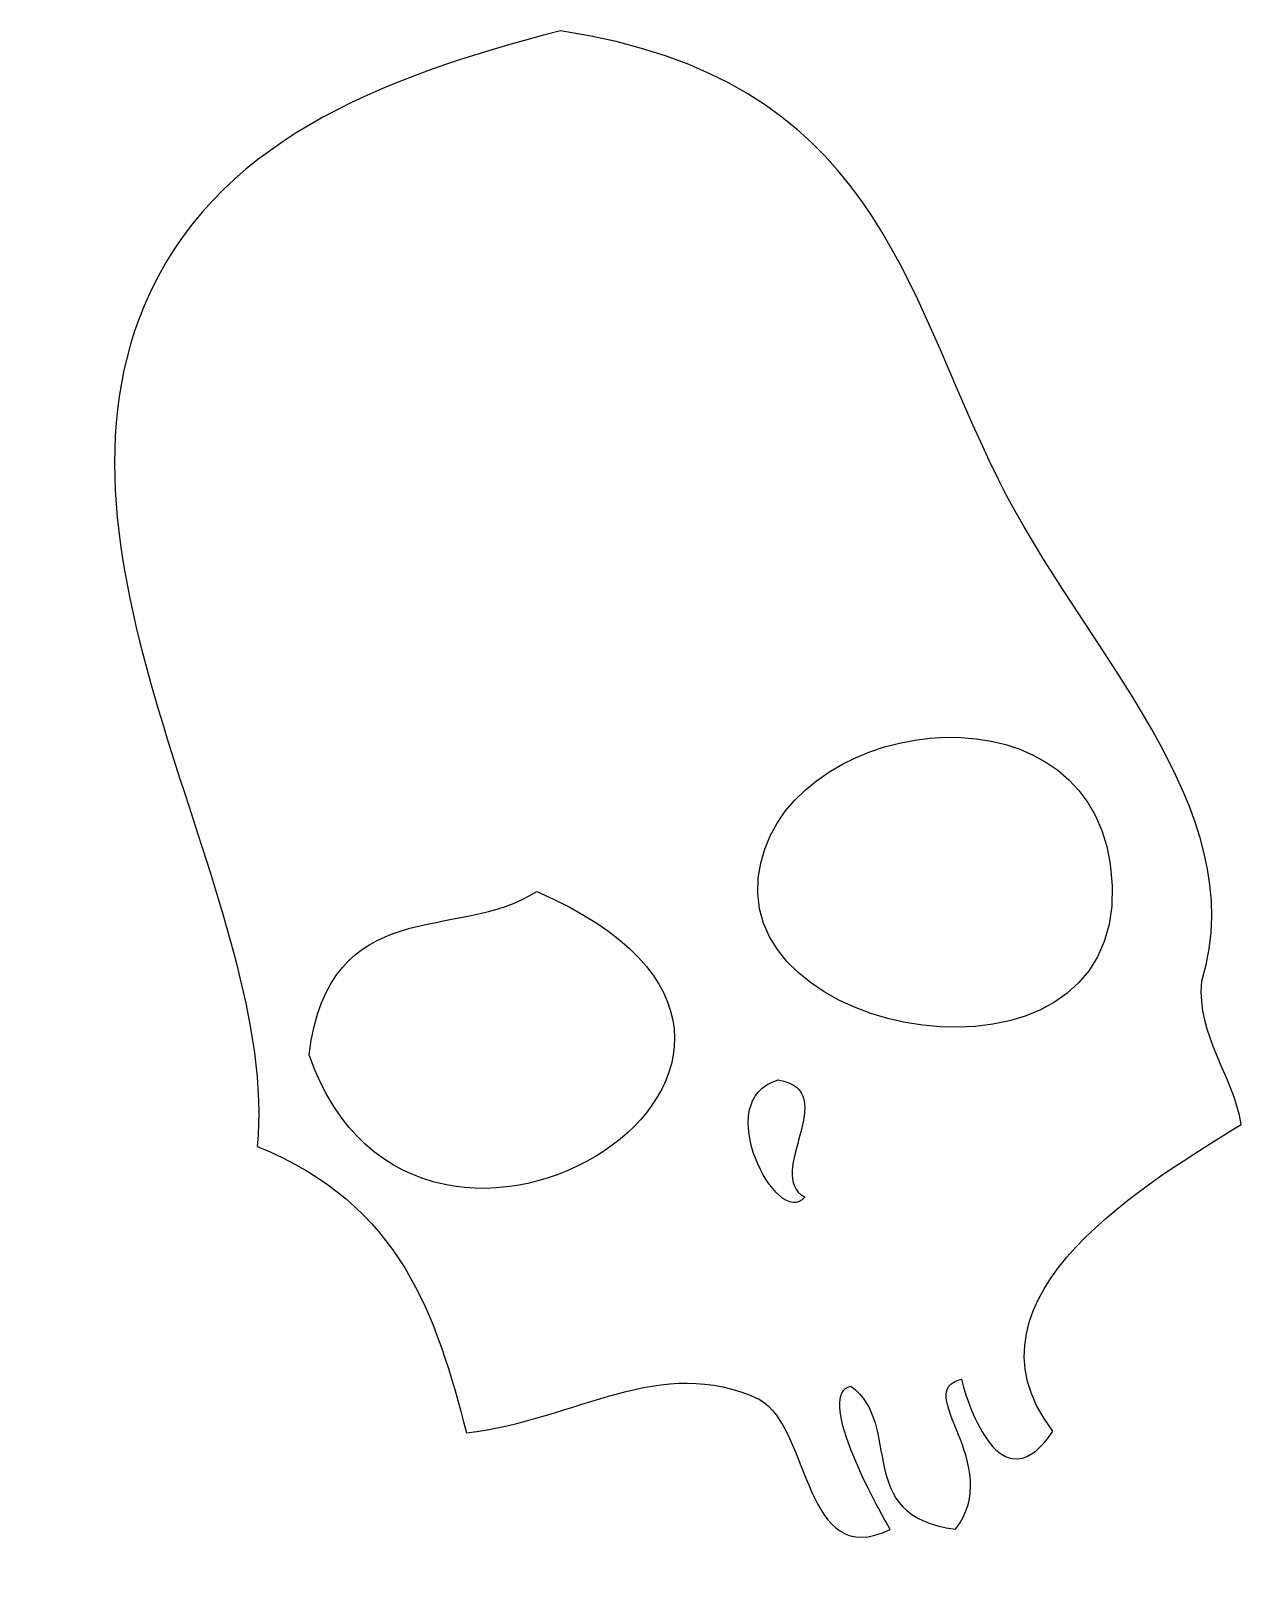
# Model space of a CAD drawing. Header units: centimetres. Extents: x -8 to 7.2, y -9.8 to 9.3.
import ezdxf

# ---------------------------------------------------------------- set-up
doc = ezdxf.new("R2010")
doc.units = ezdxf.units.CM
doc.header["$MEASUREMENT"] = 0
doc.layers.add('Camada 1', color=7, linetype='Continuous')

msp = doc.modelspace()

# ---------------------------------------------------------------- linework, layer by layer
at = {"layer": 'Camada 1'}
for points, knots in [([(3.51999, -7.38296), (2.89145, -7.51859), (4.06567, -8.44124), (3.44384, -9.24272), (3.44384, -9.24272), (2.15791, -9.08027), (2.80688, -7.94428), (2.14479, -7.46755), (2.14479, -7.46755), (1.72191, -7.5632), (2.38598, -8.81674), (2.6348, -9.24462), (2.6348, -9.24462), (1.55609, -9.77485), (1.64999, -7.99632), (1.01391, -7.63159), (1.01391, -7.63159), (-0.23074, -7.05295), (-1.23354, -7.8881), (-2.62408, -8.04532), (-2.62408, -8.04532), (-2.99471, -6.61297), (-3.42878, -5.21171), (-5.22041, -4.49382), (-5.22041, -4.49382), (-4.92805, -1.52564), (-8.02799, 2.58032), (-6.62112, 5.93339), (-6.62112, 5.93339), (-5.77596, 7.94888), (-3.70972, 8.7648), (-1.455, 9.34257), (-1.455, 9.34257), (2.43866, 8.74628), (2.78323, 6.18932), (3.97669, 3.77695), (3.97669, 3.77695), (5.01587, 1.67621), (7.16278, -0.29496), (6.49925, -2.44243), (6.49925, -2.44243), (6.44326, -3.14519), (6.88903, -3.59548), (6.98923, -4.22051), (6.98923, -4.22051), (5.92674, -4.88768), (3.36044, -6.34583), (4.65378, -8.02694), (4.65378, -8.02694), (4.06273, -8.90836), (3.63881, -7.8718), (3.51999, -7.38296)], [0, 0, 0, 0, 0.07142857, 0.07142857, 0.07142857, 0.07142857, 0.14285714, 0.14285714, 0.14285714, 0.14285714, 0.21428571, 0.21428571, 0.21428571, 0.21428571, 0.28571429, 0.28571429, 0.28571429, 0.28571429, 0.35714286, 0.35714286, 0.35714286, 0.35714286, 0.42857143, 0.42857143, 0.42857143, 0.42857143, 0.5, 0.5, 0.5, 0.5, 0.57142857, 0.57142857, 0.57142857, 0.57142857, 0.64285714, 0.64285714, 0.64285714, 0.64285714, 0.71428571, 0.71428571, 0.71428571, 0.71428571, 0.78571429, 0.78571429, 0.78571429, 0.78571429, 0.85714286, 0.85714286, 0.85714286, 0.85714286, 1, 1, 1, 1]), ([(0.99743, -1.1625), (0.77211, -3.29978), (5.79636, -4.01376), (5.36311, -0.98986), (5.36311, -0.98986), (5.02068, 1.4029), (1.20801, 0.83156), (0.99743, -1.1625)], [0, 0, 0, 0, 0.33333333, 0.33333333, 0.33333333, 0.33333333, 1, 1, 1, 1]), ([(-1.75138, -1.33194), (-2.7146, -1.96514), (-4.31958, -1.32334), (-4.57623, -3.36013), (-4.57623, -3.36013), (-3.21376, -7.24794), (2.87861, -3.32676), (-1.75138, -1.33194)], [0, 0, 0, 0, 0.33333333, 0.33333333, 0.33333333, 0.33333333, 1, 1, 1, 1]), ([(1.24619, -3.66929), (0.38259, -3.90641), (1.2427, -5.53825), (1.57359, -5.12423), (1.57359, -5.12423), (1.06013, -4.84251), (2.04944, -3.80508), (1.24619, -3.66929)], [0, 0, 0, 0, 0.33333333, 0.33333333, 0.33333333, 0.33333333, 1, 1, 1, 1])]:
    msp.add_open_spline(points, degree=3, knots=knots, dxfattribs=at)

doc.saveas('drawing.dxf')
